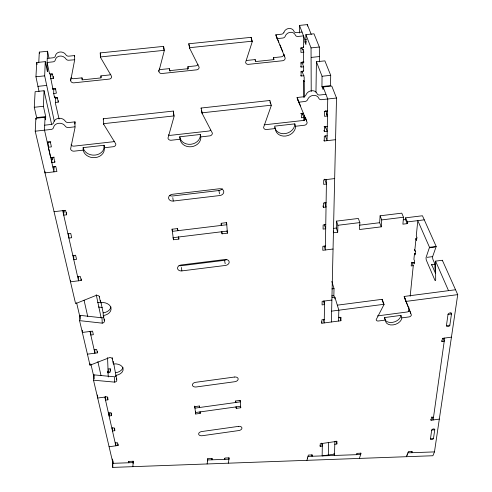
<?xml version="1.0" encoding="UTF-8"?>
<svg xmlns="http://www.w3.org/2000/svg" width="492" height="492" viewBox="0 0 492 492"><rect width="100%" height="100%" fill="white"/><g stroke="black" fill="none" stroke-linecap="round" stroke-linejoin="round"><path stroke-width="0.74" d="M70.485 280.286L70.479 281.805L81.242 280.465L81.223 278.952M276.209 36.101L285.194 58.074L285.022 58.972A2.681 2.355 -23.7 0 1 282.617 60.737L248.386 64.36A2.681 2.38 -18.5 0 1 245.625 62.25L252.193 41.912A2.694 2.429 -20.5 0 0 252.273 41.377L251.129 37.331L188.787 43.77L189.721 48.394L199.119 67.164A2.688 2.398 -9.3 0 1 196.665 69.839L161.862 73.523A2.706 2.411 -2.9 0 1 158.885 71.42L164.193 51.045A2.768 2.503 -2.2 0 0 164.242 50.504L163.633 46.365L100.227 52.915L100.411 56.943A2.804 2.491 7.7 0 0 100.645 57.638L111.586 76.414A2.749 2.411 5.2 0 1 109.261 79.095L73.868 82.84A2.786 2.405 9.3 0 1 70.67 80.737L70.67 78.671M319.474 61.851L319.32 47.029L313.994 33.8L305.889 34.637L311.042 47.902L311.221 91.567M54.298 121.278L44.674 75.854L45.264 61.635L36.728 62.521L35.947 76.77L39.028 91.481M63.763 210.687L63.72 215.145L66.586 214.807L66.598 212.575M315.969 92.195L316.424 61.758L324.88 60.86L330.704 75.319L330.519 85.62L321.94 86.549L322.051 76.254L316.424 61.758M331.38 321.983L336.51 98.025L331.756 86.051L323.121 86.986L323.09 89.55L321.94 86.549M321.571 443.138L322.297 446.078L320.212 446.373L320.249 443.747L336.965 441.342L336.879 443.975L334.8 444.276M338.625 317.598L341.011 317.285L340.901 320.729L321.836 323.244L321.885 319.8L324.277 319.486M324.997 202.304A2.036 0.332 83.5 0 1 325.224 204.574L326.036 207.04L323.367 207.366L323.422 203.055L326.104 202.735M335.556 139.697L324.24 140.989L324.308 136.143L327.149 135.817M324.068 126.758L325.489 126.598L327.217 131.339L324.363 131.665L324.431 126.739L327.321 126.413M325.464 128.086L325.489 126.598M326.553 115.14L326.602 113.652L327.488 116.014L324.566 116.34L324.634 111.284L327.537 110.958M322.34 443.446L322.149 455.893L334.505 454.104M324.566 301.012L324.222 322.924L323.269 319.56M326.467 179.549L325.366 249.985L324.13 246M55.387 102.447L58.277 102.133L58.302 100.737M54.206 157.194L51.968 157.446L51.832 162.532L54.84 162.188L54.858 161.339M333.373 231.025L333.336 232.753L337.709 232.212L337.893 225.287L336.497 221.123L358.354 218.454L359.861 222.593L359.529 229.518L381.263 226.843L381.731 219.912L380.107 215.797L401.773 213.153L403.502 217.243L402.899 224.174L407.216 223.645L407.376 221.917L405.636 217.821L422.45 215.76L436.189 246.48L432.634 256.627A2.251 0.609 82.8 0 0 433.071 259.776L434.983 264.167A7.958 2.177 82.6 0 0 435.734 272.912M328.33 455.002L328.613 442.548M54.065 166.567L53.935 171.849L44.52 130.171L45.018 117.268L35.891 118.264L35.221 131.198L75.571 303.539A2.675 1.919 -0.7 0 0 76.303 303.361L96.327 295.335A2.663 1.931 -1.9 0 1 99.366 296.904L100.546 302.574A9.2 6.587 -2.5 0 1 110.989 307.9A9.2 6.587 -2.5 0 1 103.258 315.55L104.396 321.012A2.601 1.839 -2.7 0 1 102.213 323.146L80.35 320.716A2.614 1.839 -1.5 0 0 79.593 320.735L79.544 315.397A2.601 1.839 -1.4 0 1 80.301 315.378L102.029 317.832A2.583 1.839 -2.6 0 0 103.99 316.737M55.701 96.979L55.541 103.837L59.083 119.033M58.277 102.133L57.3 97.477L54.587 97.767L54.624 96.37M334.449 297.623L333.853 295.661L334.025 288.638L331.811 281.399M337.709 232.212L336.325 228.042L336.497 221.123M334.843 298.927L334.886 297.18L332.038 297.549M50.381 78.788L53.327 78.474L53.382 76.408M54.587 97.767L53.677 93.468L53.788 89.292L55.817 89.077M334.88 441.644L334.462 455.457L333.976 453.575M338.521 321.042L338.847 310.2L334.886 297.18M54.84 162.188L53.739 157.268L50.688 157.612L48.339 147.213L48.081 142.126M50.608 76.697L50.676 74.636L52.755 74.421M53.327 78.474L52.312 73.628L49.544 73.923L49.569 73.228M45.024 171.591L44.981 172.877L56.918 171.511L55.836 166.665L52.841 167.009M45.707 116.61L36.648 117.6L34.274 107.281L35.129 91.672L44.059 90.725L43.413 106.297L45.707 116.61L45.59 119.839L45.018 117.268M38.757 62.705L39.305 52.103L47.552 51.26L46.974 66.371L47.496 68.849L47.392 71.635L45.264 61.635M415.642 238.528L416.521 240.588L416.859 237.236L416.269 235.859L417.806 220.637L429.51 247.316L426.078 257.457A2.251 0.597 82.8 0 0 426.515 260.606L434.823 280.022A2.306 0.621 82.4 0 0 435.691 279.85L435.537 261.689A2.331 0.64 82.7 0 1 435.568 261.123L442.351 260.262L457.726 294.634L434.467 451.902L432.886 455.74L112.742 467.4L112.877 461.066M381.263 226.843L379.658 222.716L380.107 215.797M132.852 466.668L133.283 461.25L128.861 461.404L128.756 462.769L128.676 461.299M133.111 463.427L133.092 461.207M407.216 223.645L405.482 219.543L405.636 217.821M74.655 56.279L74.636 55.559L68.806 56.162A2.829 2.478 12.5 0 1 65.873 54.784A5.664 4.932 13 0 0 59.981 52.011A5.664 4.932 13 0 0 55.411 55.86A2.847 2.472 14 0 1 53.13 57.779L47.275 58.388M408.643 311.541L409.024 307.721M410.18 296.258L413.262 265.686L411.853 262.236M415.543 253.343L414.498 253.478L413.907 259.302L414.479 260.686L414.153 263.89L413.587 262.5M439.319 419.092L431.06 420.273L431.435 417.56L433.507 417.265M443.046 338.41L444.227 341.282L441.976 341.583L442.425 338.367L451.441 337.149M444.676 338.059L433.126 419.977L431.933 416.706M446.435 325.624L448.009 314.456A1.808 1.193 -21.3 0 1 449.922 312.949A1.808 1.193 -21.3 0 1 451.471 313.994L449.86 325.163A1.79 1.168 -20.9 0 1 447.966 326.633A1.79 1.168 -20.9 0 1 446.435 325.624L449.86 325.163M434.756 429.694L431.693 430.131L430.463 438.876A1.568 0.916 -17.6 0 0 431.835 439.627A1.568 0.916 -17.6 0 0 433.489 438.433L434.756 429.694A1.587 0.935 -17.8 0 0 433.36 428.95A1.587 0.935 -17.8 0 0 431.687 430.162M207.095 463.962L207.956 458.618L212.23 458.464L212.009 459.811L211.812 458.372M207.581 460.967L207.556 458.581M228.245 463.193L229.229 457.868L224.992 458.015L224.752 459.356L224.623 458.495M70.67 80.737L74.686 59.79L68.788 60.221A2.847 2.485 12.1 0 1 66.359 59.452L64.796 57.607A5.695 4.951 12.5 0 0 55.83 58.536L55.049 60.627A2.866 2.478 13.6 0 1 53.013 61.857L47.121 62.466L49.544 73.923M74.704 124.045L74.999 122.606A3.093 2.589 6.4 0 0 74.981 121.856L68.529 122.563A3.118 2.608 6.9 0 1 65.288 121.155A6.242 5.197 7.4 0 0 58.763 118.32A6.242 5.197 7.4 0 0 53.708 122.422A3.136 2.608 8.4 0 1 51.193 124.464L44.711 125.171M306.928 460.327L308.355 455.082L312.438 454.934L312.076 456.25L311.743 454.854M307.352 458.759L307.568 457.972M359.381 458.421L361.097 453.224L357.106 453.36L356.682 454.669L356.448 453.833M406.46 456.705L408.428 451.551L412.327 451.416L411.829 452.708L411.373 451.342M406.952 455.42L407.438 454.134M383.877 304.8L376.202 319.603A2.417 1.642 -18.2 0 0 378.434 320.993L385.476 320.058A8.456 5.701 -18.9 0 0 393.157 324.892A8.456 5.701 -18.9 0 0 401.859 317.887L409.295 316.879A2.423 1.63 -19.7 0 0 411.38 314.948L404.565 297.758M430.463 438.846L433.495 438.409M115.208 443.021L117.465 442.708L118.08 445.481L109.095 446.748M195.515 412.548L240.643 406.275M199.322 406.029L199.506 407.511L199.309 406.017L194.764 406.663L195.699 414.006L200.226 413.378L200.047 411.915L200.226 413.378M236.019 406.884L236.265 408.36L240.754 407.739L240.194 400.377L235.668 401.005L235.791 402.487L235.539 401.005M111.85 428.151L114.144 427.837L114.784 430.709L112.502 431.023L112.36 427.696M108.425 413.009L110.761 412.683L111.426 415.66L109.101 415.98L108.849 412.481M97.693 398.04L107.201 396.749L107.889 399.824L105.522 400.15L105.393 396.441M108.794 372.752L108.006 369.086L110.202 368.791L110.515 370.255M107.391 372.407L110.331 372.013L110.202 368.791M87.422 354.178L97.404 352.856L97.361 351.331M377.469 315.901L406.982 312.008A2.411 1.63 -19.8 0 0 409.473 309.997L410.74 313.293M384.781 319.154A8.432 5.701 -18.9 0 1 384.596 317.561L400.937 315.403L401.859 317.887M448.009 314.456L451.471 313.994L450.943 312.764M337.315 305.169L382.229 299.308L384.012 304.284A2.448 1.685 -18.8 0 1 383.877 304.8M408.182 306.768L404.246 296.934A2.442 1.673 -20.2 0 1 404.196 296.448L455.543 289.751M331.626 311.141L384.012 304.284M404.196 296.448L406.097 301.393L457.726 294.634M94.138 349.775L96.641 349.449L97.404 352.856M331.885 288.915L334.025 288.638M331.731 295.938L333.853 295.661M331.879 300.065L322.125 301.325L322.082 304.899L324.511 304.585L323.465 300.981M427.173 257.322L432.634 256.627M414.528 262.384L411.509 262.765L411.195 265.951L413.262 265.686M431.638 265.139A7.958 2.152 82.6 0 1 431.693 264.585L434.983 264.167M181.874 270.895L225.502 265.434A3.954 2.964 -10.4 0 0 229.18 261.984A3.954 2.964 -10.4 0 0 225.022 259.512L181.142 264.973A3.985 2.983 -7.2 0 0 177.55 268.435L177.686 268.97A3.985 2.983 -7.2 0 0 181.874 270.895L181.419 267.439M429.51 247.316L436.189 246.48M429.43 247.753L434.989 247.052M77.662 276.842L80.362 276.51L81.242 280.465M325.427 246.006L322.85 246.332L322.801 250.305L333.053 249.026M226.646 259.573A3.93 2.964 -10.3 0 1 224.555 260.323L181.191 265.723A3.961 2.977 -7.2 0 1 178.983 265.514M173.172 237.667L227.261 231.08M177.544 228.497L177.833 230.687L177.575 228.565L172.095 229.229L173.442 239.758L178.867 239.094L178.608 237.003M221.64 231.652L222.046 233.823L227.421 233.171L226.615 222.63L221.191 223.288L221.363 225.41L221.086 223.965M72.859 255.582L75.614 255.243L76.531 259.364L73.788 259.702L73.775 255.182M325.759 224.635L323.133 224.955L323.078 229.094L325.698 228.774L324.345 224.524M337.893 225.287L359.861 222.593M381.731 219.912L403.502 217.243M333.422 228.399L336.325 228.042M359.529 225.188L379.658 222.716M403.335 219.807L405.482 219.543M407.376 221.917L424.27 219.838M67.927 233.774L70.743 233.436L71.703 237.728L68.898 238.067L68.609 233.503M173.252 201.043L219.862 195.527A4.225 3.382 -10.5 0 0 223.78 191.652A4.225 3.382 -10.5 0 0 219.321 188.768L172.415 194.285A4.256 3.407 -6.2 0 0 168.602 198.171L168.756 198.78A4.256 3.407 -6.2 0 0 173.252 201.043L172.803 197.661M74.981 121.856L75.005 126.819A3.118 2.601 6.1 0 1 75.024 127.569L70.59 149.002A3.069 2.521 4.7 0 0 74.126 151.161L83.173 150.14A10.652 8.788 2.8 0 0 95.313 157.606A10.652 8.788 2.8 0 0 104.224 147.778L113.75 146.659A3.032 2.521 1 0 0 115.792 143.935L103.763 124.408A3.081 2.601 2.6 0 1 103.505 123.676L103.277 118.75L173.332 111.075L174.07 116.1A3.069 2.632 -5.3 0 1 174.014 116.665L167.987 138.08A2.989 2.515 -5.5 0 0 171.253 140.238L180.133 139.242A10.4 8.758 -7.9 0 0 191.345 146.733A10.4 8.758 -7.9 0 0 200.791 136.917L210.152 135.823A2.97 2.509 -10.2 0 0 212.353 133.104L202.212 113.56A3.038 2.614 -9.9 0 1 202.046 113.019L201.099 108.031L269.85 100.491L271.252 105.208A3.014 2.571 -18.4 0 1 271.147 105.965L263.589 127.354A2.952 2.478 -17.1 0 0 266.596 129.525L275.311 128.541A10.314 8.585 -19 0 0 285.624 136.05A10.314 8.585 -19 0 0 295.594 126.26L304.788 125.189A2.952 2.448 -21.1 0 0 307.143 122.471L297.5 99.003M222.249 188.596A4.194 3.376 -10.5 0 1 218.891 190.527L172.581 195.982A4.225 3.395 -6.1 0 1 169.494 195.349M54.065 211.683L65.584 210.324L66.586 214.807M334.665 178.584L323.73 179.875L323.668 184.365L326.393 184.039L324.745 179.168M54.059 166.745L55.541 166.573M303.872 120.503L303.859 117.49L301.368 117.766L301.344 113.431L303.484 113.191M48.339 147.213L51.42 146.868L50.289 141.807L47.226 142.151M83.173 150.14L83.136 147.625L104.107 145.269L104.224 147.778M180.133 139.242L179.758 136.782L200.342 134.476L200.791 136.917M295.594 126.26L294.825 123.873L274.61 126.143L275.311 128.541M35.221 131.198L51.045 129.451A3.161 2.614 8.1 0 0 53.585 127.403A6.285 5.215 7.1 0 1 58.677 123.283A6.285 5.215 7.1 0 1 65.245 126.118A3.143 2.62 6.6 0 0 68.511 127.533L75.005 126.819M103.505 123.676L174.057 115.909M202.021 112.834L271.252 105.208M325.938 94.341L319.794 95.017A3.001 2.521 -24.7 0 1 317.057 93.591A5.978 5.043 -23.6 0 0 311.553 90.731A5.978 5.043 -23.6 0 0 306.03 94.802A2.995 2.54 -23 0 1 303.281 96.826L297.106 97.502L298.693 102.188L304.905 101.506A3.02 2.546 -22.8 0 0 307.678 99.47A6.021 5.055 -23.4 0 1 313.244 95.386A6.021 5.055 -23.4 0 1 318.785 98.246A3.02 2.534 -24.5 0 0 321.54 99.673L336.51 98.025M300.63 113.646L302.488 113.437L303.859 117.49M47.773 142.25L50.805 141.911M324.265 111.475L326.417 111.235M53.677 93.468L56.402 93.172L55.411 88.443L52.49 88.757M300.809 66.414L301.043 67.072L303.644 66.795L303.662 71.088L301.073 71.365L301.104 76.014L304.05 75.694M55.491 98.246L57.687 98.013M300.981 71.937L302.623 71.758M34.274 107.281L43.413 106.297M322.051 76.254L330.704 75.319M283.939 32.294A2.718 2.423 -26.5 0 1 281.467 34.194L275.864 34.772L277.162 38.616L282.802 38.032A2.731 2.435 -26.2 0 0 284.93 36.814L286.018 34.735A5.461 4.834 -27 0 1 294.597 33.843L295.747 35.688A2.737 2.417 -28.3 0 0 297.894 36.463L303.509 35.879L303.558 47.3L300.92 47.576L300.95 52.404L303.951 52.09M300.84 48.401L302.162 48.259L302.881 50.19A2.054 0.314 84.9 0 1 303.207 49.354A2.054 0.314 84.9 0 1 303.576 52.134L303.619 62.078A2.036 0.307 84.8 0 1 303.404 63.111A2.036 0.307 84.8 0 1 303.017 61.66M35.947 76.77L44.674 75.854M311.042 47.902L319.32 47.029M71.032 77.478A2.768 2.392 9.7 0 0 73.351 78.726L81.992 77.859L82.023 79.907L101.02 77.902L100.928 75.86L109.021 75.005A2.731 2.405 5.5 0 0 110.817 74.108M187.686 69.403A9.366 8.37 -6 0 0 187.919 66.678L195.877 65.842A2.669 2.392 -9.2 0 0 197.999 64.532M273.343 59.292A9.299 8.223 -21.2 0 0 273.472 57.656L281.301 56.826A2.663 2.343 -23.9 0 0 283.7 55.067L283.866 54.175L284.745 56.764M37.884 86.358L46.556 85.436M311.288 57.41L319.517 56.543M303.995 62.035L301.018 62.355L301.043 67.072M300.926 63.019L302.211 62.884L303.644 66.795M302.045 32.066L296.467 32.644A2.718 2.411 -28.6 0 1 293.952 31.26A5.424 4.822 -27.3 0 0 288.89 28.474A5.424 4.822 -27.3 0 0 283.939 32.294M100.411 56.943L164.223 50.325M189.543 47.699L252.273 41.193M311.252 34.465L307.334 24.6L299.487 25.406L304.911 39.526L306.393 39.372M304.911 39.526L304.917 41.998L306.399 41.845M273.472 57.656L274.099 59.606L255.729 61.549L255.157 59.587L246.806 60.43A2.663 2.368 -18.7 0 1 246.314 60.35M170.091 71.266A9.366 8.37 -6 0 1 169.291 68.646L160.804 69.501A2.694 2.405 -2.7 0 1 159.322 68.991M112.969 463.329L133.172 462.609M207.741 459.958L228.983 459.208L228.774 457.837M307.998 456.398L360.667 454.528L360.249 453.058M407.929 452.849L434.467 451.902M113.843 364.142L116.764 380.205A2.435 1.624 -4.2 0 1 114.691 382.13L94.243 380.242A2.454 1.63 -3.3 0 0 93.535 380.273L93.406 374.916A2.435 1.63 -3.2 0 1 94.113 374.892L114.445 376.798A2.423 1.624 -4.2 0 0 116.296 375.808M98.505 307.033L102.281 307.475M97.613 302.395L101.364 302.838M435.568 261.123L448.526 290.667M431.693 264.585L435.598 273.632M299.038 102.465L297.236 98.228A3.007 2.546 -22.4 0 1 297.119 97.693L297.106 97.502M299.616 103.824L300.507 105.928M414.541 249.536L415.402 251.603L415.07 254.862L414.498 253.478M278.829 42.214L275.994 35.467A2.7 2.411 -25.8 0 1 275.864 34.772M279.96 44.895L281.639 48.886M281.922 49.551L282.752 51.531M441.644 340.759L441.976 341.583M188.971 44.458L188.787 43.77M323.121 86.986L327.727 98.99L327.075 140.669L325.298 135.737M304.917 41.998L305.913 44.606L305.889 34.637M303.318 46.654L303.558 47.3M430.758 419.448L431.06 420.273M303.423 70.43L303.662 71.088M323.89 130.343L324.363 131.665M302.1 71.34L304.161 77.059L304.234 97.404M304.173 81.678L303.699 80.35L303.773 97.256M383.329 303.275L382.093 299.825A2.435 1.685 -18.8 0 0 382.229 299.308M300.87 75.35L301.104 76.014M323.957 140.189L324.24 140.989M384.59 317.561L385.476 320.058M306.602 120.884L305.532 117.729A2.934 2.442 -21.3 0 1 302.672 120.54L265.256 124.728A2.934 2.472 -17.1 0 1 264.186 124.673M322.912 205.957L323.367 207.366M339.812 317.131L340.901 320.729M251.24 38.683L252.002 41.266M269.948 101.899L270.526 103.861M321.43 321.799L321.836 323.244M336.11 441.047L336.879 443.975M320.009 445.531L320.212 446.373M50.633 76.691L50.258 75.663L53.044 89.728L52.995 88.209M76.592 302.721L79.889 316.86M90.879 364.068L93.72 376.263M79.593 320.735L89.987 365.119A2.503 1.697 -2.8 0 0 90.676 364.953L109.507 357.616A2.497 1.697 -3.7 0 1 112.324 358.963L113.369 363.951A8.622 5.812 -4.1 0 1 123.086 368.533A8.622 5.812 -4.1 0 1 115.755 375.39M93.535 380.273L112.975 463.329L112.871 460.672M35.891 118.264L36.187 119.544M62.705 210.668L78.554 280.797L78.517 276.565M90.005 331.46L94.913 353.188L94.821 349.634M104.827 397.069L115.835 445.801L115.681 442.265M51.968 157.446L52.472 159.679M63.935 210.687L64.274 212.175M84.07 300.243L87.754 316.608M97.871 361.608L101.038 375.697M108.996 413.305L109.482 415.457M51.703 124.753L44.059 90.725M36.728 62.521L37.14 64.409M39.305 52.103L39.631 53.603M108.283 373.022L107.809 370.82L108.314 376.97M50.676 74.636L50.971 76.057M96.235 294.702L101.168 317.998M100.909 302.076L103.16 312.887L103.258 315.55M47.552 51.26L48.96 57.988M226.338 222.513L226.775 224.752L172.366 231.351L172.077 229.081M226.996 231L227.421 233.171M218.891 190.527L219.537 193.854M189.094 45.11L189.721 48.394M201.572 110.22L202.212 113.56M224.555 260.323L225.182 263.724M187.919 66.678L188.282 68.677L169.605 70.651L169.297 68.646M240.065 400.482L240.305 401.859L194.955 408.139L194.691 406.054M240.496 406.263L240.754 407.739M163.996 49.723L163.602 47.084A2.749 2.497 -2 0 0 163.645 46.543L163.633 46.365M173.393 112.496L173.793 115.183M158.695 70.067L158.879 71.42M178.571 236.898L178.867 239.094M201.099 108.031L201.123 108.215A3.02 2.608 -9.9 0 0 201.29 108.757M195.416 411.767L195.699 414.006M173.166 237.556L173.442 239.758M221.88 231.732L222.046 233.823M236.148 406.896L236.265 408.36M173.332 111.075L173.344 111.26A3.05 2.626 -5.1 0 1 173.289 111.825M298.693 102.188L298.699 102.373A3.026 2.552 -22.2 0 0 298.822 102.914M116.665 378.207L116.727 379.541M100.491 54.28L100.614 56.967M103.726 123.578L103.763 124.408M118.012 444.005L118.08 445.481M114.476 377.462L114.691 382.13M113.246 361.282L113.369 363.951M112.268 357.623L112.324 358.963M114.685 428.489L114.784 430.709M111.315 412.985L111.426 415.66M112.41 459.036L112.742 467.4M108.861 371.183L108.923 372.715M107.557 357.586L108.006 369.086M107.803 397.45L107.889 399.824M104.322 319.007L104.372 320.341M102.053 318.49L102.213 323.146M100.479 300.575L100.546 302.574M99.341 296.239L99.366 296.904M97.607 394.984L97.674 397.278M94.113 374.892L94.212 378.901M90.719 331.19L90.805 335.009L93.345 334.677L92.558 331.134L82.336 332.457L82.312 330.169M89.956 363.772L89.987 365.119M80.301 315.378L80.337 319.376M299.487 25.406L299.548 33.001M302.488 113.437L302.5 114.944M74.636 55.559L74.673 59.649M304.308 115.269L304.327 120.595M251.129 37.331L251.129 37.509A2.681 2.417 -20.7 0 1 251.117 37.687M307.334 24.6L307.334 26.119M325.704 111.315A2.226 0.381 84.5 0 1 325.741 110.706M326.325 111.161A2.226 0.381 84.5 0 1 326.577 113.658M100.46 53.61A2.786 2.478 8.1 0 1 100.227 52.915M277.297 39.311A2.718 2.417 -25.5 0 1 277.162 38.616M255.403 61.186A9.299 8.223 -21.2 0 1 255.157 59.587M82.471 79.458A9.606 8.364 7.5 0 1 81.992 77.859M100.928 75.86A9.606 8.364 7.5 0 1 101.02 77.502M442.314 260.828A2.325 0.652 82.7 0 1 442.351 260.262M417.031 237.931A1.654 1.187 -22.7 0 0 415.931 239.21L414.824 250.219A1.636 1.162 -22.2 0 0 415.678 251.227M110.921 306.91A9.176 6.58 -2.4 0 1 103.16 312.887M122.963 367.339A8.598 5.812 -4.1 0 1 115.632 372.721M269.85 100.491A2.989 2.558 -18.5 0 1 269.85 100.682M103.535 119.476A3.057 2.595 2.9 0 1 103.277 118.75M104.107 145.269A10.615 8.776 2.9 0 1 95.233 155.078A10.615 8.776 2.9 0 1 83.136 147.625M70.996 144.863A3.05 2.509 4.9 0 0 74.108 146.124L112.926 141.782A3.007 2.515 1.2 0 0 114.482 141.192M294.825 123.873A10.277 8.579 -19.1 0 1 285.729 133.523A10.277 8.579 -19.1 0 1 274.794 127.557M200.342 134.476A10.363 8.745 -7.8 0 1 190.933 144.267A10.363 8.745 -7.8 0 1 179.752 136.782M168.393 134.833A2.964 2.509 -5.4 0 0 170.564 135.325L208.669 131.063A2.946 2.503 -10.2 0 0 210.668 130.103M406.152 301.885A2.454 1.673 -20.1 0 1 406.097 301.393M385.002 319.671A8.432 5.701 -18.9 0 0 392.665 322.334A8.432 5.701 -18.9 0 0 400.47 317.076A8.413 5.689 -18.9 0 0 400.937 315.403M238.479 426.373L201.702 431.552A3.346 2.103 -8.7 0 0 198.645 434.11A3.346 2.103 -8.7 0 0 202.218 435.728L238.811 430.555A3.327 2.091 -10.3 0 0 241.935 428.003A3.327 2.091 -10.3 0 0 238.479 426.373M234.5 377.032L195.625 382.321A3.536 2.349 -8.3 0 0 192.409 385.125A3.536 2.349 -8.3 0 0 196.197 386.976L234.875 381.7A3.512 2.337 -10.3 0 0 238.159 378.889A3.512 2.337 -10.3 0 0 234.5 377.032"/></g></svg>
